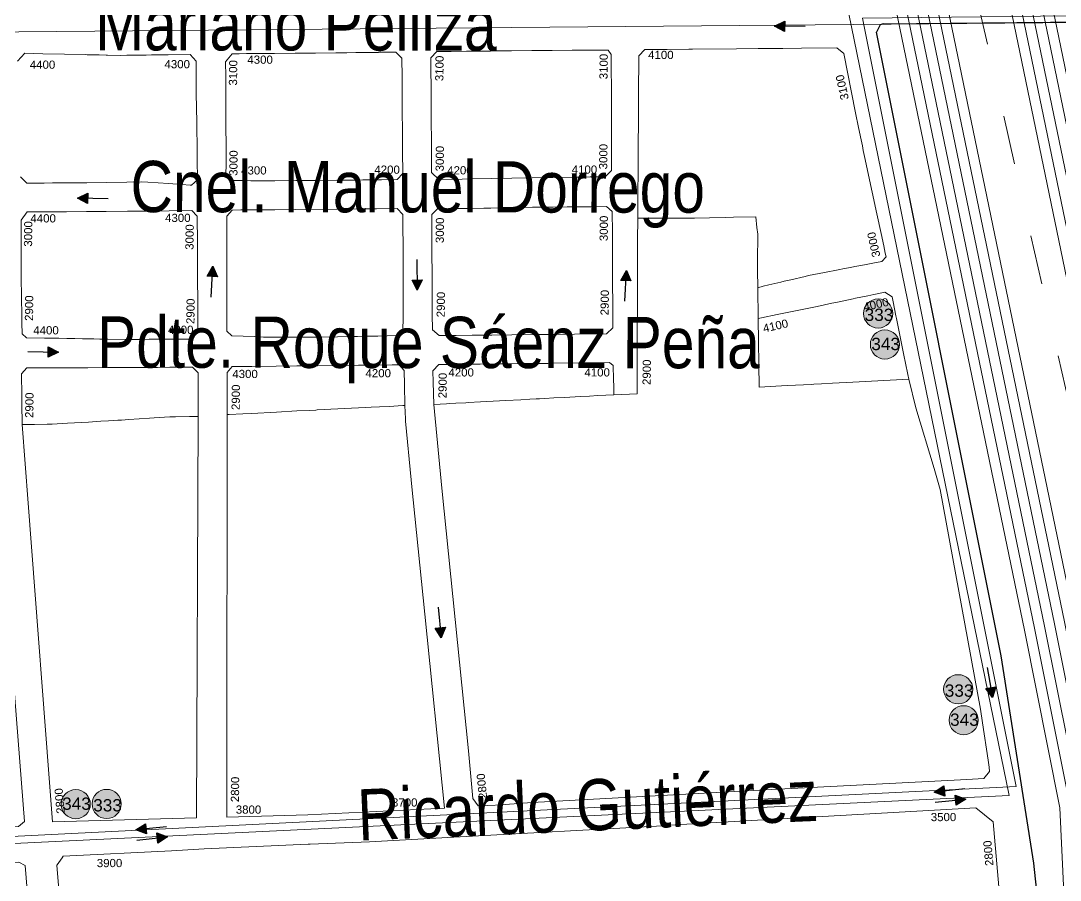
# Model space of a CAD drawing. Header units: millimetres. Extents: x 11558 to 23675, y 49449 to 61482.
# Drawn here: x 16954 to 17461, y 56577 to 56997 of the extents above; entities that cross this region are included whole.
import ezdxf

# ---------------------------------------------------------------- set-up
doc = ezdxf.new("R2010")
doc.units = ezdxf.units.MM
doc.linetypes.add('ACAD_ISO03W100', pattern=[30, 12, -18])
for name, color, linetype in [('0. autopistas', 254, 'Continuous'), ('0. plano base - nombres calles', 22, 'Continuous'), ('0. Plano Base - PLANO', 254, 'Continuous'), ('0. Plano base - sentido calles', 253, 'Continuous'), ('0.BARRIOS - DIVISIÓN', 12, 'ACAD_ISO03W100'), ('7. puesta en valor CC la lucila', 212, 'Continuous'), ('Linea 343 IDA', 55, 'Continuous'), ('numeración', 7, 'Continuous')]:
    doc.layers.add(name, color=color, linetype=linetype)
for name, color, linetype, true_color in [('Linea 15 a Cap', 7, 'Continuous', 0x13f12d), ('Linea 15 a Prov', 7, 'Continuous', 0x077e15), ('Linea 194 ida', 7, 'Continuous', 0x8f148f), ('Linea 194 vuelta', 7, 'Continuous', 0x34dad7), ('Linea 228 ida', 7, 'Continuous', 0x8d6453), ('Linea 228 vuelta', 7, 'Continuous', 0x73a95b), ('Linea 371', 7, 'Continuous', 0xfb0804), ('Linea 430', 7, 'Continuous', 0xdb7a0a), ('Linea 57 ida', 7, 'Continuous', 0xf6120e), ('Linea 57 vuelta', 7, 'Continuous', 0x71160a), ('Linea 707 - ex333', 7, 'Continuous', 0xad002b)]:
    doc.layers.add(name, color=color, linetype=linetype, true_color=true_color)
doc.layers.add('Linea Bicentenario Nueva', color=7, linetype='Continuous', true_color=0x0000cc, transparency=0.05)
doc.layers.get('7. puesta en valor CC la lucila').off()
doc.styles.get("Standard").update_dxf_attribs({"font": 'arial.ttf'})

# ---------------------------------------------------------------- blocks, each defined once
blk = doc.blocks.new('MANZANAS')
at = {"layer": '0. Plano Base - PLANO', "color": 0, "linetype": 'Continuous', "lineweight": 5}
for points in [[(5636592.29, 6179381.25), (5636648.57, 6179246.05), (5636586.03, 6179358.79), (5636553.76, 6179407.33), (5636493.02, 6179489.72), (5636298.76, 6179731.86), (5636298.77, 6179735.86), (5636299.77, 6179736.86), (5636387.81, 6179783.78), (5636389.82, 6179784.77), (5636391.81, 6179783.77), (5636596.28, 6179536.32), (5636660.31, 6179455), (5636691.53, 6179408.48), (5636758.73, 6179300.5), (5636689.73, 6179387.61)], [(5635933.48, 6179526.14), (5635934.95, 6179531.17), (5635942.84, 6179535.06), (5635952.41, 6179539.76), (5635961.4, 6179544.18), (5635962.31, 6179544.63), (5635967.53, 6179547.2), (5635970.56, 6179548.69), (5635971.23, 6179549.02), (5635976.89, 6179551.84), (5635979.62, 6179553.3), (5635985.3, 6179556.34), (5635987.91, 6179557.74), (5635990.2, 6179558.97), (5635995.23, 6179561.67), (5635997.33, 6179562.79), (5636006.79, 6179567.87), (5636010.89, 6179566.26), (5636013.53, 6179561.05), (5636018.19, 6179552.39), (5636024.85, 6179540.01), (5636031.76, 6179527.16), (5636033.37, 6179524.17), (5636038.14, 6179515.3), (5636036.7, 6179511.58), (5636036.19, 6179511.35), (5636032.42, 6179509.69), (5636026.41, 6179507.04), (5636017.26, 6179503), (5636014.59, 6179501.83), (5636008.12, 6179498.34), (5635999.48, 6179493.68), (5635990.87, 6179489.07), (5635981.8, 6179484.28), (5635978.14, 6179482.34), (5635976.16, 6179481.3), (5635972.47, 6179479.35), (5635969.73, 6179477.9), (5635965.87, 6179475.86), (5635965.37, 6179475.59), (5635965.05, 6179475.42), (5635960.99, 6179476.7)], [(5636103.81, 6179420.24), (5636104.58, 6179420.7), (5636110.35, 6179424.06), (5636114.07, 6179426.24), (5636124.56, 6179432.42), (5636133.09, 6179437.43), (5636138.55, 6179440.63), (5636141.1, 6179442.11), (5636141.67, 6179442.45), (5636150.4, 6179447.56), (5636159.2, 6179452.7), (5636162.17, 6179454.45), (5636164.53, 6179455.83), (5636167.92, 6179457.81), (5636172.05, 6179460.23), (5636177.78, 6179463.59), (5636178.73, 6179464.14), (5636181.86, 6179458.48), (5636182.46, 6179457.41), (5636198.16, 6179433.39), (5636199.1, 6179431.94), (5636234.2, 6179378.32), (5636286.41, 6179298.76), (5636228.84, 6179265.08), (5636194.23, 6179245.88)], [(5636094.33, 6179438.53), (5636194.23, 6179245.88)], [(5636235.49, 6179252.39), (5636236.28, 6179252.84), (5636236.32, 6179252.86), (5636261.58, 6179267.2), (5636294.43, 6179286.68), (5636387.42, 6179341.7), (5636387.45, 6179341.87), (5636516.26, 6179418.28), (5636526.9, 6179416.17), (5636586.08, 6179323)], [(5636146.29, 6179163.31), (5636131.5, 6179186.8), (5636131.53, 6179187.03), (5636131.91, 6179189.73), (5636132.13, 6179191.3), (5636132.25, 6179192.13), (5636177.93, 6179218.79), (5636191.59, 6179227.07), (5636235.49, 6179252.39)], [(5636181.22, 6179238.66), (5636119.88, 6179204.62), (5636037.65, 6179337.18), (5636017.31, 6179369.85), (5636018.56, 6179370.51), (5636022.7, 6179372.73), (5636028.15, 6179375.63), (5636029.96, 6179376.6), (5636030.16, 6179376.72), (5636036.72, 6179380.62), (5636045.47, 6179385.83), (5636050.64, 6179388.91), (5636053.88, 6179390.84), (5636057.77, 6179393.19), (5636059.37, 6179394.16), (5636062.37, 6179395.98), (5636071.01, 6179401.21), (5636072.91, 6179402.36), (5636079.55, 6179406.38), (5636081.98, 6179407.68), (5636088.03, 6179410.91), (5636090.28, 6179412.11), (5636091.65, 6179412.84)], [(5636091.65, 6179412.84), (5636181.22, 6179238.66)]]:
    blk.add_lwpolyline(points, dxfattribs=at)
for points in [[(5636342.11, 6179625.41), (5636340.44, 6179624.08), (5636338.14, 6179622.26), (5636335.69, 6179620.31), (5636330.36, 6179616.07), (5636324.12, 6179611.11), (5636322.88, 6179610.05), (5636317.44, 6179605.37), (5636314.93, 6179603.21), (5636313.61, 6179602.07), (5636309.03, 6179598.13), (5636306.8, 6179596.35), (5636304.9, 6179594.44), (5636300.81, 6179602.05), (5636300.48, 6179602.66), (5636298.3, 6179606.72), (5636297.67, 6179607.98), (5636293.94, 6179615.47), (5636292.88, 6179617.6), (5636291, 6179620.37), (5636288.05, 6179624.74), (5636278.52, 6179619.5), (5636275.03, 6179617.58), (5636268.29, 6179613.87), (5636261.87, 6179610.44), (5636257.9, 6179608.37), (5636254.31, 6179606.5), (5636250.94, 6179604.75), (5636240.51, 6179599.31), (5636237.29, 6179597.63), (5636231.99, 6179607.98), (5636226.63, 6179618.47), (5636220.06, 6179631.31), (5636216.84, 6179637.61), (5636215.93, 6179639.39), (5636213.45, 6179644.24), (5636210.84, 6179649.33), (5636209.93, 6179651.12), (5636207.6, 6179655.66), (5636206.62, 6179657.58), (5636204.47, 6179661.79), (5636204.24, 6179662.23), (5636201.24, 6179668.1), (5636202.49, 6179672.2), (5636202.62, 6179672.27), (5636207.53, 6179674.87), (5636207.97, 6179675.1), (5636212.08, 6179677.28), (5636221.4, 6179682.23), (5636222.98, 6179683.07), (5636241.98, 6179693.16), (5636251.25, 6179698.08), (5636256.65, 6179700.95), (5636257.66, 6179701.49), (5636261.84, 6179703.72), (5636269.94, 6179708.03), (5636285.15, 6179716.14), (5636289.39, 6179715.25), (5636301.54, 6179700.11), (5636307.86, 6179692.24), (5636312.42, 6179686.57), (5636316.35, 6179681.67), (5636318.24, 6179679.38), (5636319.66, 6179677.65), (5636322.55, 6179674.15), (5636326.09, 6179669.86), (5636339.81, 6179653.23), (5636346.08, 6179645.62), (5636349.96, 6179640.91), (5636352.32, 6179638.06), (5636353.43, 6179636.71), (5636352.65, 6179633.78), (5636349.16, 6179631.01), (5636347.18, 6179629.43), (5636345.86, 6179628.39)], [(5636152.59, 6179575.1), (5636142.5, 6179569.64), (5636137.83, 6179571), (5636133.15, 6179579.89), (5636131.57, 6179582.88), (5636130.32, 6179585.24), (5636129.11, 6179587.53), (5636127.57, 6179590.46), (5636125.79, 6179593.83), (5636123.07, 6179598.99), (5636122.12, 6179600.78), (5636117.03, 6179610.43), (5636115.88, 6179612.58), (5636114.02, 6179616.03), (5636111.79, 6179620.18), (5636111.64, 6179620.46), (5636112.84, 6179624.54), (5636118.4, 6179627.5), (5636119.01, 6179627.83), (5636125.71, 6179631.4), (5636127.06, 6179632.12), (5636128.96, 6179633.14), (5636132.84, 6179635.21), (5636135.94, 6179636.86), (5636137.65, 6179637.77), (5636143.09, 6179640.67), (5636144.99, 6179641.69), (5636153.78, 6179646.34), (5636156.89, 6179647.99), (5636159.71, 6179649.49), (5636162.55, 6179650.99), (5636171.11, 6179655.53), (5636177.23, 6179658.77), (5636180.03, 6179660.26), (5636186.67, 6179663.77), (5636188.98, 6179662.55), (5636191.47, 6179657.8), (5636193.35, 6179654.23), (5636195.5, 6179650.12), (5636198.98, 6179643.5), (5636200.09, 6179641.38), (5636201.93, 6179637.88), (5636206.85, 6179628.5), (5636211.49, 6179619.53), (5636215.19, 6179612.33), (5636213.93, 6179608.24), (5636207.49, 6179604.77), (5636204.86, 6179603.35), (5636203.87, 6179602.81), (5636200.29, 6179600.89), (5636191.36, 6179596.06), (5636188.53, 6179594.54), (5636182.55, 6179591.31), (5636173.84, 6179586.6), (5636165.08, 6179581.86), (5636156.16, 6179577.04)], [(5636312.02, 6179581.19), (5636327.86, 6179551.74), (5636339.61, 6179558.66), (5636349.99, 6179564.76), (5636350.85, 6179565.27), (5636354.1, 6179567.18), (5636358.66, 6179569.93), (5636367.22, 6179574.9), (5636390.82, 6179588.79), (5636400.28, 6179578.01), (5636421.99, 6179555.83), (5636429.19, 6179548.11), (5636496.04, 6179461.99), (5636499.97, 6179456.6), (5636510.88, 6179441.63), (5636512.92, 6179438.84), (5636514.03, 6179437.11), (5636513.19, 6179432.76), (5636506.03, 6179428.55), (5636497.99, 6179423.84), (5636423.83, 6179380.29), (5636323.06, 6179320.77), (5636322.95, 6179320.7), (5636311.8, 6179313.81), (5636310.83, 6179313.25), (5636304.48, 6179309.58), (5636300.42, 6179307.24), (5636296.53, 6179309.24), (5636283.85, 6179328.84), (5636213.19, 6179436.65), (5636190.95, 6179471.1), (5636196.24, 6179474.22), (5636197.68, 6179475.07), (5636200.17, 6179476.54), (5636204.4, 6179479.03), (5636205.46, 6179479.66), (5636210.58, 6179482.68), (5636221.29, 6179489), (5636227.55, 6179492.69), (5636231.33, 6179494.93), (5636233.97, 6179496.48), (5636235.34, 6179497.29), (5636237.6, 6179498.63), (5636241.46, 6179500.91), (5636246, 6179503.58), (5636252.49, 6179507.41), (5636256.38, 6179509.71), (5636259.92, 6179511.8), (5636266.67, 6179515.78), (5636276.55, 6179521.43), (5636242.29, 6179587.85), (5636237.29, 6179597.63), (5636240.51, 6179599.31), (5636250.94, 6179604.75), (5636254.31, 6179606.5), (5636257.9, 6179608.37), (5636261.87, 6179610.44), (5636268.29, 6179613.87), (5636275.03, 6179617.58), (5636278.52, 6179619.5), (5636288.05, 6179624.74), (5636291, 6179620.37), (5636292.88, 6179617.6), (5636293.94, 6179615.47), (5636297.67, 6179607.98), (5636298.3, 6179606.72), (5636300.48, 6179602.66), (5636300.81, 6179602.05), (5636304.9, 6179594.44)], [(5636339.61, 6179558.66), (5636327.86, 6179551.74), (5636312.02, 6179581.19), (5636313.26, 6179582.2), (5636319.4, 6179587.21), (5636327.01, 6179593.43), (5636334.76, 6179599.75), (5636340.42, 6179604.38), (5636342.65, 6179606.21), (5636346.81, 6179609.61), (5636348.71, 6179611.17), (5636349.58, 6179611.88), (5636354.36, 6179615.79), (5636356.62, 6179617.64), (5636357.3, 6179618.2), (5636360.86, 6179621.11), (5636365.07, 6179620.71), (5636366.59, 6179618.83), (5636370.99, 6179613.37), (5636371.79, 6179612.39), (5636377, 6179605.92), (5636378.06, 6179604.6), (5636383.28, 6179598.14), (5636385.84, 6179594.97), (5636389.36, 6179590.61), (5636390.82, 6179588.79), (5636367.22, 6179574.9), (5636358.66, 6179569.93), (5636354.1, 6179567.18), (5636350.85, 6179565.27), (5636349.99, 6179564.76)], [(5636058.61, 6179525.4), (5636053.2, 6179522.63), (5636049.21, 6179523.97), (5636047.05, 6179528.44), (5636042.97, 6179536.15), (5636038.33, 6179544.99), (5636033.75, 6179553.7), (5636027.12, 6179566.31), (5636023.79, 6179572.65), (5636024.77, 6179577.62), (5636027.82, 6179579.23), (5636030.95, 6179580.88), (5636036.36, 6179583.74), (5636043, 6179587.24), (5636051.94, 6179591.98), (5636060.77, 6179596.67), (5636069.44, 6179601.31), (5636074.14, 6179603.82), (5636078.04, 6179605.91), (5636078.21, 6179606), (5636078.97, 6179606.4), (5636081.66, 6179607.85), (5636084.2, 6179609.2), (5636087.06, 6179610.73), (5636087.75, 6179611.1), (5636088.18, 6179611.33), (5636093.99, 6179614.44), (5636095.27, 6179615.13), (5636099.26, 6179613.8), (5636103.57, 6179605.64), (5636105.03, 6179602.89), (5636108.37, 6179596.58), (5636110.08, 6179593.35), (5636111.43, 6179590.8), (5636112.95, 6179587.92), (5636114.3, 6179585.38), (5636114.62, 6179584.78), (5636117.57, 6179579.21), (5636122.35, 6179570.17), (5636123.62, 6179567.77), (5636125.55, 6179564.12), (5636124.51, 6179560.21), (5636117.81, 6179556.64), (5636116.79, 6179556.1), (5636109.73, 6179552.35), (5636106.99, 6179550.89), (5636102.76, 6179548.64), (5636098.53, 6179546.39), (5636089.7, 6179541.7), (5636080.83, 6179537), (5636071.81, 6179532.21), (5636066.78, 6179529.58), (5636061.44, 6179526.85)], [(5636182.3, 6179504.55), (5636177.71, 6179502.11), (5636173.53, 6179503.11), (5636169.97, 6179509.86), (5636165.06, 6179519.18), (5636160.42, 6179527.99), (5636156.52, 6179535.38), (5636156.44, 6179535.54), (5636155.77, 6179536.81), (5636150.82, 6179546.22), (5636148.99, 6179549.69), (5636147.33, 6179552.84), (5636148.59, 6179556.57), (5636156.82, 6179561.04), (5636161.79, 6179563.74), (5636162.93, 6179564.35), (5636168.47, 6179567.36), (5636171.49, 6179569), (5636178.11, 6179572.59), (5636180, 6179573.62), (5636189.31, 6179578.64), (5636198.17, 6179583.35), (5636204.29, 6179586.61), (5636206.9, 6179588), (5636209.56, 6179589.41), (5636210.55, 6179589.94), (5636214.4, 6179591.99), (5636221.18, 6179595.6), (5636224.81, 6179594.74), (5636229.63, 6179585.58), (5636236.01, 6179573.45), (5636240.4, 6179565.09), (5636246.49, 6179553.5), (5636248.16, 6179550.32), (5636251.22, 6179544.5), (5636249.77, 6179540.39), (5636235.98, 6179533.07), (5636227.05, 6179528.32), (5636218.31, 6179523.68), (5636209.09, 6179518.78), (5636200.46, 6179514.2), (5636199.43, 6179513.65), (5636196.67, 6179512.18), (5636191.93, 6179509.67), (5636185.11, 6179506.05)], [(5636088.29, 6179455.44), (5636088.16, 6179455.38), (5636084.92, 6179456.27), (5636081.7, 6179462.46), (5636077.04, 6179471.43), (5636072.55, 6179480.07), (5636067.98, 6179488.86), (5636063.22, 6179498.05), (5636059.08, 6179506.04), (5636059.96, 6179509.94), (5636063.66, 6179511.9), (5636065.25, 6179512.75), (5636078.38, 6179519.71), (5636087.14, 6179524.36), (5636105.07, 6179533.87), (5636113.71, 6179538.45), (5636118.56, 6179541.03), (5636122.1, 6179542.91), (5636131.02, 6179547.64), (5636134.8, 6179546.4), (5636138.66, 6179539.09), (5636140.87, 6179534.92), (5636141.42, 6179533.87), (5636143.29, 6179530.33), (5636146.47, 6179524.33), (5636148.05, 6179521.31), (5636149.08, 6179519.3), (5636152.49, 6179512.68), (5636157.02, 6179503.88), (5636157.76, 6179502.46), (5636161.29, 6179495.59), (5636160.85, 6179493.29), (5636155.37, 6179490.32), (5636151.28, 6179488.11), (5636148.41, 6179486.55), (5636146.07, 6179485.28), (5636144.85, 6179484.62), (5636142.55, 6179483.37), (5636139.67, 6179481.81), (5636134.08, 6179478.78), (5636125.08, 6179473.9), (5636116.31, 6179469.37), (5636107.37, 6179464.74), (5636104.36, 6179463.18), (5636102.07, 6179462), (5636099.77, 6179460.92), (5636097.91, 6179460.04)], [(5636196.24, 6179474.22), (5636190.95, 6179471.1), (5636185.65, 6179480.56), (5636182.94, 6179485.4), (5636184.12, 6179489.44), (5636186.62, 6179490.77), (5636191.51, 6179493.38), (5636195.46, 6179495.5), (5636197.1, 6179496.38), (5636199.03, 6179497.41), (5636201.96, 6179498.98), (5636209.65, 6179503.09), (5636212.73, 6179504.73), (5636219.93, 6179508.59), (5636223.27, 6179510.37), (5636227.1, 6179512.42), (5636230.05, 6179514), (5636231, 6179514.5), (5636233.55, 6179515.87), (5636245.38, 6179522.19), (5636249.23, 6179524.25), (5636252.28, 6179525.88), (5636257.55, 6179528.7), (5636259.84, 6179528.31), (5636263.09, 6179522.35), (5636264.73, 6179519.34), (5636266.67, 6179515.78), (5636259.92, 6179511.8), (5636256.38, 6179509.71), (5636252.49, 6179507.41), (5636246, 6179503.58), (5636241.46, 6179500.91), (5636237.6, 6179498.63), (5636235.34, 6179497.29), (5636233.97, 6179496.48), (5636231.33, 6179494.93), (5636227.55, 6179492.69), (5636221.29, 6179489), (5636210.58, 6179482.68), (5636205.46, 6179479.66), (5636204.4, 6179479.03), (5636200.17, 6179476.54), (5636197.68, 6179475.07)], [(5636007.6, 6179412.34), (5635999.76, 6179408.43), (5635996.9, 6179409.13), (5635994.33, 6179413.89), (5635992.97, 6179416.39), (5635988.16, 6179425.25), (5635983.97, 6179433.04), (5635983.44, 6179434.07), (5635979.49, 6179441.62), (5635979.26, 6179442.08), (5635978.95, 6179442.67), (5635974.22, 6179451.74), (5635970.86, 6179458.17), (5635971.71, 6179463.08), (5635988.6, 6179471.97), (5635997.28, 6179476.57), (5636005.74, 6179481.05), (5636014.99, 6179485.95), (5636023.91, 6179490.68), (5636032.85, 6179495.42), (5636042.6, 6179500.58), (5636046.27, 6179499.38), (5636052.37, 6179487.8), (5636059.37, 6179474.53), (5636066.69, 6179460.63), (5636072.57, 6179449.47), (5636071.3, 6179444.84), (5636061.93, 6179439.92), (5636053.15, 6179435.31), (5636050.68, 6179434.02), (5636047.09, 6179432.14), (5636044.01, 6179430.52), (5636035.2, 6179426.07), (5636031.7, 6179424.33), (5636029.05, 6179423.01), (5636026.29, 6179421.64), (5636024.2, 6179420.6), (5636020.84, 6179418.93), (5636017.28, 6179417.15), (5636013.74, 6179415.39), (5636010.29, 6179413.68)], [(5636104.58, 6179420.7), (5636103.81, 6179420.24), (5636094.33, 6179438.53), (5636095.19, 6179442.13), (5636103.62, 6179446.63), (5636114.09, 6179452.21), (5636123.02, 6179456.96), (5636131.87, 6179461.68), (5636140.62, 6179466.34), (5636149.51, 6179471.08), (5636157.32, 6179475.24), (5636163.99, 6179478.79), (5636167.1, 6179480.45), (5636170.47, 6179479.04), (5636173.79, 6179473.04), (5636178.73, 6179464.14), (5636177.78, 6179463.59), (5636172.05, 6179460.23), (5636167.92, 6179457.81), (5636164.53, 6179455.83), (5636162.17, 6179454.45), (5636159.2, 6179452.7), (5636150.4, 6179447.56), (5636141.67, 6179442.45), (5636141.1, 6179442.11), (5636138.55, 6179440.63), (5636133.09, 6179437.43), (5636124.56, 6179432.42), (5636114.07, 6179426.24), (5636110.35, 6179424.06)], [(5636018.56, 6179370.51), (5636017.31, 6179369.85), (5636012.54, 6179378.83), (5636011.99, 6179379.86), (5636010.75, 6179382.19), (5636005.73, 6179391.64), (5636006.69, 6179395.42), (5636015.1, 6179399.84), (5636018.41, 6179401.58), (5636021.58, 6179403.25), (5636024.27, 6179404.66), (5636033, 6179409.24), (5636041.65, 6179413.79), (5636045.72, 6179415.93), (5636049.43, 6179417.88), (5636050.46, 6179418.42), (5636054.59, 6179420.59), (5636059.36, 6179423.1), (5636062.97, 6179425), (5636068.31, 6179427.79), (5636078.13, 6179432.92), (5636081.91, 6179431.78), (5636085.71, 6179424.39), (5636087.27, 6179421.36), (5636091.65, 6179412.84), (5636090.28, 6179412.11), (5636088.03, 6179410.91), (5636081.98, 6179407.68), (5636079.55, 6179406.38), (5636072.91, 6179402.36), (5636071.01, 6179401.21), (5636062.37, 6179395.98), (5636059.37, 6179394.16), (5636057.77, 6179393.19), (5636053.88, 6179390.84), (5636050.64, 6179388.91), (5636045.47, 6179385.83), (5636036.72, 6179380.62), (5636030.16, 6179376.72), (5636029.96, 6179376.6), (5636028.15, 6179375.63), (5636022.7, 6179372.73)], [(5636106.24, 6179194.91), (5636033.51, 6179152.62), (5636029.05, 6179154.23), (5636028.37, 6179154.88), (5635939.5, 6179310.99), (5635941.24, 6179315.9), (5636007.58, 6179354.52), (5636011.27, 6179353.24), (5636048.02, 6179294.23), (5636107.61, 6179198.54)], [(5636114.33, 6179179.64), (5636117.85, 6179179.56), (5636159.6, 6179112.77), (5636157.83, 6179109.64), (5636085.46, 6179066.57), (5636081.39, 6179066.99), (5636043.21, 6179134.46), (5636044.82, 6179139.15)]]:
    blk.add_lwpolyline(points, close=True, dxfattribs=at)
blk = doc.blocks.new('343 ida')
at = {"layer": 'Linea 343 IDA', "lineweight": 211, "true_color": 0xededed}
h = blk.add_hatch(color=7, dxfattribs=at)
h.dxf.hatch_style = 1
edge = h.paths.add_edge_path()
edge.add_arc((0, 0), 7.11, 0, 360)
at = {"layer": 'Linea 343 IDA', "lineweight": 15}
blk.add_circle((0, 0), 7.11, dxfattribs=at)
at = {"layer": 'Linea 343 IDA', "lineweight": 211, "insert": (-6.63, 3.28), "char_height": 6, "attachment_point": 1}
blk.add_mtext_dynamic_manual_height_columns('343', width=12.2859, gutter_width=12.5, heights=[0], dxfattribs=at)
blk = doc.blocks.new('707 ida')
at = {"layer": 'Linea 707 - ex333', "lineweight": 211, "true_color": 0xededed}
h = blk.add_hatch(color=7, dxfattribs=at)
h.dxf.hatch_style = 1
edge = h.paths.add_edge_path()
edge.add_arc((-10.26, 6.45), 7.11, 0, 360)
at = {"layer": 'Linea 707 - ex333', "lineweight": 9}
blk.add_circle((-10.26, 6.45), 7.11, dxfattribs=at)
at = {"layer": 'Linea 707 - ex333', "lineweight": 211, "insert": (-16.82, 8.81), "char_height": 6, "attachment_point": 1}
blk.add_mtext_dynamic_manual_height_columns('333', width=27.2677, gutter_width=12.5, heights=[0], dxfattribs=at)

msp = doc.modelspace()

# ---------------------------------------------------------------- hatches: boundary and pattern name
at = {"layer": '0. Plano base - sentido calles', "linetype": 'Continuous', "lineweight": 25, "ltscale": 2, "true_color": 0x1a1a1a}
h = msp.add_hatch(color=250, dxfattribs=at)
h.dxf.hatch_style = 1
h.paths.add_polyline_path([(17322.01, 56994.23), (17326.97, 56991.67), (17327.01, 56994.16)])
h.paths.add_polyline_path([(17322.01, 56994.23), (17327.01, 56994.16), (17327.04, 56996.66)])
h = msp.add_hatch(color=250, dxfattribs=at)
h.dxf.hatch_style = 1
h.paths.add_polyline_path([(16982.12, 56910.2), (16987.09, 56907.64), (16987.12, 56910.14)])
h.paths.add_polyline_path([(16982.12, 56910.2), (16987.12, 56910.14), (16987.15, 56912.64)])
h = msp.add_hatch(color=250, dxfattribs=at)
h.dxf.hatch_style = 1
h.paths.add_polyline_path([(17048.12, 56877.01), (17045.37, 56872.14), (17047.86, 56872.01)])
h.paths.add_polyline_path([(17048.12, 56877.01), (17047.86, 56872.01), (17050.36, 56871.88)])
h = msp.add_hatch(color=250, dxfattribs=at)
h.dxf.hatch_style = 1
h.paths.add_polyline_path([(17249.81, 56875.03), (17247.05, 56870.17), (17249.55, 56870.04)])
h.paths.add_polyline_path([(17249.81, 56875.03), (17249.55, 56870.04), (17252.04, 56869.91)])
h = msp.add_hatch(color=250, dxfattribs=at)
h.dxf.hatch_style = 1
h.paths.add_polyline_path([(17147.82, 56865.34), (17150.27, 56870.36), (17147.77, 56870.34)])
h.paths.add_polyline_path([(17147.82, 56865.34), (17147.77, 56870.34), (17145.27, 56870.31)])
h = msp.add_hatch(color=250, dxfattribs=at)
h.dxf.hatch_style = 1
h.paths.add_polyline_path([(16972.85, 56835.18), (16967.89, 56837.75), (16967.85, 56835.25)])
h.paths.add_polyline_path([(16972.85, 56835.18), (16967.85, 56835.25), (16967.82, 56832.75)])
h = msp.add_hatch(color=250, dxfattribs=at)
h.dxf.hatch_style = 1
h.paths.add_polyline_path([(17159.56, 56695.69), (17161.54, 56700.92), (17159.05, 56700.67)])
h.paths.add_polyline_path([(17159.56, 56695.69), (17159.05, 56700.67), (17156.57, 56700.41)])
h = msp.add_hatch(color=250, dxfattribs=at)
h.dxf.hatch_style = 1
h.paths.add_polyline_path([(17428.42, 56666.53), (17429.98, 56671.89), (17427.52, 56671.45)])
h.paths.add_polyline_path([(17428.42, 56666.53), (17427.52, 56671.45), (17425.06, 56671)])
h = msp.add_hatch(color=250, dxfattribs=at)
h.dxf.hatch_style = 1
h.paths.add_polyline_path([(17399.92, 56620.43), (17405.15, 56618.46), (17404.89, 56620.94)])
h.paths.add_polyline_path([(17399.92, 56620.43), (17404.89, 56620.94), (17404.63, 56623.43)])
h = msp.add_hatch(color=250, dxfattribs=at)
h.dxf.hatch_style = 1
h.paths.add_polyline_path([(17415.35, 56617), (17410.12, 56618.97), (17410.38, 56616.48)])
h.paths.add_polyline_path([(17415.35, 56617), (17410.38, 56616.48), (17410.63, 56614)])
h = msp.add_hatch(color=250, dxfattribs=at)
h.dxf.hatch_style = 1
h.paths.add_polyline_path([(17010.55, 56602.01), (17015.78, 56600.04), (17015.53, 56602.53)])
h.paths.add_polyline_path([(17010.55, 56602.01), (17015.53, 56602.53), (17015.27, 56605.01)])
h = msp.add_hatch(color=250, dxfattribs=at)
h.dxf.hatch_style = 1
h.paths.add_polyline_path([(17025.99, 56598.58), (17020.76, 56600.55), (17021.01, 56598.07)])
h.paths.add_polyline_path([(17025.99, 56598.58), (17021.01, 56598.07), (17021.27, 56595.58)])

# ---------------------------------------------------------------- linework, layer by layer
at = {"layer": '0. autopistas'}
for p, q in [((17373.65, 56994.85), (17371.8, 56991.3)), ((17375, 56995.27), (17373.65, 56994.85)), ((17375, 56995.27), (17474.76, 56996.31)), ((17432.55, 56686.87), (17371.8, 56991.3)), ((17448.46, 56585.76), (17432.55, 56686.87)), ((17454.72, 56527.8), (17448.46, 56585.76))]:
    msp.add_line(p, q, dxfattribs=at)
at = {"layer": '0. Plano base - sentido calles', "color": 250, "linetype": 'Continuous', "lineweight": 25, "ltscale": 2, "true_color": 0x1a1a1a}
for points in [[(17337, 56994.03), (17322.01, 56994.23), (17327.04, 56996.66), (17326.97, 56991.67), (17322.01, 56994.23)], [(16997.12, 56910.01), (16982.12, 56910.2), (16987.15, 56912.64), (16987.09, 56907.64), (16982.12, 56910.2)], [(17147.67, 56880.34), (17147.82, 56865.34), (17145.27, 56870.31), (17150.27, 56870.36), (17147.82, 56865.34)], [(17047.34, 56862.03), (17048.12, 56877.01), (17050.36, 56871.88), (17045.37, 56872.14), (17048.12, 56877.01)], [(17249.02, 56860.05), (17249.81, 56875.03), (17252.04, 56869.91), (17247.05, 56870.17), (17249.81, 56875.03)], [(16957.86, 56835.38), (16972.85, 56835.18), (16967.82, 56832.75), (16967.89, 56837.75), (16972.85, 56835.18)], [(17158.04, 56710.61), (17159.56, 56695.69), (17156.57, 56700.41), (17161.54, 56700.92), (17159.56, 56695.69)], [(17425.73, 56681.28), (17428.42, 56666.53), (17425.06, 56671), (17429.98, 56671.89), (17428.42, 56666.53)], [(17414.84, 56621.97), (17399.92, 56620.43), (17404.63, 56623.43), (17405.15, 56618.46), (17399.92, 56620.43)], [(17400.43, 56615.46), (17415.35, 56617), (17410.63, 56614), (17410.12, 56618.97), (17415.35, 56617)], [(17025.47, 56603.55), (17010.55, 56602.01), (17015.27, 56605.01), (17015.78, 56600.04), (17010.55, 56602.01)], [(17011.07, 56597.04), (17025.99, 56598.58), (17021.27, 56595.58), (17020.76, 56600.55), (17025.99, 56598.58)]]:
    msp.add_lwpolyline(points, dxfattribs=at)
at = {"layer": '0.BARRIOS - DIVISIÓN', "color": 14, "lineweight": 18, "ltscale": 2}
for points in [[(16311.92, 55648.81), (17552.48, 55699.13), (17505.57, 56634.4), (17339.24, 57366.84), (17027.55, 58263.71), (16421.34, 58257.46)], [(17552.48, 55699.13), (17505.57, 56634.4), (17339.24, 57366.84), (17027.55, 58263.71)]]:
    msp.add_lwpolyline(points, dxfattribs=at)
at = {"layer": 'Linea 15 a Cap', "lineweight": 15}
msp.add_lwpolyline([(17505.75, 55745.77), (17489.22, 56100.17), (17477.29, 56378.91), (17466.25, 56613.39), (17448.81, 56700.49), (17365.26, 57104.4), (17312, 57367.95), (17259.7, 57563.25), (17216.47, 57705), (17152.24, 57790.28), (17122.88, 57838.88), (17096.27, 57928.73), (17088.01, 58031.43), (16961.06, 58320.15)], dxfattribs=at)
at = {"layer": 'Linea 15 a Prov', "lineweight": 15}
msp.add_lwpolyline([(17575.66, 55749.48), (17559.15, 56103.3), (17547.22, 56382.06), (17535.92, 56621.95), (17517.41, 56714.45), (17433.84, 57118.42), (17380.18, 57383.95), (17327, 57582.52), (17282.44, 57720.62), (17284.43, 57848.06), (17259.53, 57916.75), (17218.68, 57984.45), (17156.84, 58048.8), (17025.14, 58348.32)], dxfattribs=at)
at = {"layer": 'Linea 194 ida', "lineweight": 15}
msp.add_lwpolyline([(17515.74, 55746.3), (17499.21, 56100.62), (17487.28, 56379.36), (17476.2, 56614.61), (17458.61, 56702.49), (17375.05, 57106.4), (17321.74, 57370.24), (17269.31, 57566.01), (17225.52, 57709.61), (17160.54, 57795.89), (17132.1, 57842.95), (17106.16, 57930.57), (17097.85, 58033.91), (16970.21, 58324.17)], dxfattribs=at)
at = {"layer": 'Linea 194 vuelta', "lineweight": 15}
msp.add_lwpolyline([(17565.67, 55748.95), (17549.16, 56102.85), (17537.23, 56381.61), (17525.97, 56620.73), (17507.61, 56712.46), (17424.04, 57116.42), (17370.44, 57381.67), (17317.41, 57579.69), (17272.41, 57719.13), (17274.4, 57846.38), (17250.46, 57912.42), (17210.69, 57978.32), (17148.4, 58043.15), (17015.98, 58344.3)], dxfattribs=at)
at = {"layer": 'Linea 228 ida', "lineweight": 15}
msp.add_lwpolyline([(17560.68, 55748.69), (17544.16, 56102.63), (17532.23, 56381.38), (17520.99, 56620.11), (17502.71, 56711.46), (17419.14, 57115.42), (17365.57, 57380.52), (17312.61, 57578.28), (17267.4, 57718.38), (17269.39, 57845.53), (17245.92, 57910.26), (17206.7, 57975.26), (17144.18, 58040.33), (17011.4, 58342.28)], dxfattribs=at)
at = {"layer": 'Linea 228 vuelta', "lineweight": 15}
msp.add_lwpolyline([(17510.75, 55746.03), (17494.21, 56100.39), (17482.28, 56379.14), (17471.22, 56614), (17453.71, 56701.49), (17370.15, 57105.4), (17316.87, 57369.09), (17264.51, 57564.63), (17220.99, 57707.31), (17156.39, 57793.08), (17127.49, 57840.91), (17101.21, 57929.65), (17092.93, 58032.67), (16965.63, 58322.16)], dxfattribs=at)
at = {"layer": 'Linea 343 IDA', "lineweight": 15}
msp.add_lwpolyline([(17606.8, 56002.27), (17575.95, 56501.2), (17551.81, 56664.88), (17482.45, 57000.56), (17425.86, 57000.26), (17358.23, 57000.25), (17436.47, 56618.78), (16701.55, 56583.31), (16715.97, 56456.52), (16737.86, 56281.33), (16170.58, 56253.04)], dxfattribs=at)
at = {"layer": 'Linea 371', "lineweight": 15}
msp.add_lwpolyline([(17636.76, 53442.38), (17654.97, 53669), (17646.08, 53837.9), (17625.94, 54020.36), (17598.52, 54158.29), (17571.29, 54320.05), (17564.97, 54418.29), (17554.93, 54751.7), (17549.46, 55016.66), (17539.1, 55438.89), (17520.73, 55746.56), (17504.2, 56100.84), (17492.27, 56379.59), (17481.18, 56615.22), (17463.51, 56703.48), (17379.95, 57107.41), (17326.61, 57371.38), (17274.12, 57567.38), (17230.04, 57711.91), (17164.68, 57798.69), (17136.71, 57844.98), (17111.1, 57931.49), (17102.76, 58035.15), (16974.79, 58326.18)], dxfattribs=at)
at = {"layer": 'Linea 430', "lineweight": 15}
for points in [[(17570.66, 55749.22), (17554.15, 56103.07), (17542.22, 56381.83), (17530.94, 56621.34), (17512.51, 56713.46), (17428.94, 57117.42), (17375.31, 57382.81), (17322.21, 57581.11), (17277.43, 57719.88), (17279.42, 57847.22), (17254.99, 57914.59), (17214.69, 57981.39), (17152.62, 58045.98), (17020.56, 58346.31)], [(17500.76, 55745.5), (17484.22, 56099.95), (17472.29, 56378.69), (17461.27, 56612.77), (17443.91, 56699.5), (17360.36, 57103.4), (17307.13, 57366.81), (17254.89, 57561.88), (17211.94, 57702.7), (17148.09, 57787.47), (17118.27, 57836.84), (17091.33, 57927.81), (17083.1, 58030.19), (16956.48, 58318.13)]]:
    msp.add_lwpolyline(points, dxfattribs=at)
at = {"layer": 'Linea 57 ida', "lineweight": 15}
msp.add_lwpolyline([(17555.68, 55748.42), (17539.17, 56102.4), (17527.24, 56381.16), (17516.01, 56619.5), (17497.81, 56710.46), (17414.24, 57114.42), (17360.7, 57379.38), (17307.82, 57576.86), (17262.39, 57717.63), (17264.38, 57844.69), (17241.39, 57908.09), (17202.71, 57972.2), (17139.96, 58037.5), (17006.83, 58340.27)], dxfattribs=at)
at = {"layer": 'Linea 57 vuelta', "lineweight": 15}
msp.add_lwpolyline([(17525.72, 55746.83), (17509.2, 56101.06), (17497.27, 56379.81), (17486.15, 56615.83), (17468.41, 56704.48), (17384.85, 57108.41), (17331.48, 57372.52), (17278.93, 57568.76), (17234.57, 57714.22), (17168.83, 57801.5), (17141.33, 57847.02), (17116.04, 57932.41), (17107.68, 58036.39), (16979.37, 58328.2)], dxfattribs=at)
at = {"layer": 'Linea 707 - ex333', "lineweight": 15}
msp.add_lwpolyline([(20768.2, 56458.06), (20544.4, 56451.06), (20537.99, 56656.66), (20335.37, 56650.07), (20336.38, 56746.84), (19806.95, 56735.94), (19806.79, 56730.33), (19805.14, 56673.31), (19798.92, 56520.24), (19790.34, 56420.96), (19746.53, 56093.63), (19023.06, 56065.25), (17603.5, 56004.23), (17584.54, 56331.61), (17574.29, 56500.95), (17549.93, 56664.61), (17480.73, 56999.38), (17364.89, 56998.04), (17439.93, 56623.18), (16698.16, 56586.31), (16737.02, 56278.82), (15906.22, 56238.18)], dxfattribs=at)
at = {"layer": 'Linea Bicentenario Nueva', "color": 62, "lineweight": 15, "true_color": 0xa2c01b}
msp.add_lwpolyline([(19819.9, 57016.86), (16121.28, 56984.13), (15670.04, 56887.97), (15613.8, 56792.68), (15366.73, 56219), (15381.35, 56214.88), (15489.61, 56218.92), (15501.1, 55912.69), (15523.64, 55303.29), (15464.79, 55301.52), (15471.57, 55091.39)], dxfattribs=at)

# ---------------------------------------------------------------- block references
at = {"layer": '0. Plano Base - PLANO', "color": 28, "lineweight": 5, "true_color": 0x0d0d0d, "rotation": 332.5463477508169}
msp.add_blockref('MANZANAS', (-7833237.48, -2828296.13), dxfattribs=at)
at = {"layer": '7. puesta en valor CC la lucila', "color": 250, "lineweight": 30, "rotation": 332.5463477508169}
msp.add_blockref('MANZANAS', (-7833237.48, -2828296.13), dxfattribs=at)
at = {"layer": 'Linea 343 IDA', "lineweight": 15}
for p in [(17375.9, 56838.85), (17414.3, 56655.51), (16981.29, 56614.53)]:
    msp.add_blockref('343 ida', p, dxfattribs=at)
at = {"layer": 'Linea 707 - ex333', "lineweight": 15}
for p in [(17382.83, 56847.55), (17421.91, 56664.18), (17006.63, 56608.22)]:
    msp.add_blockref('707 ida', p, dxfattribs=at)

# ---------------------------------------------------------------- texts
at = {"layer": '0. plano base - nombres calles', "color": 250, "lineweight": 15, "true_color": 0x1a1a1a, "char_height": 25, "attachment_point": 1}
for s, insert, rotation in [('{\\fArial Narrow|b0|i0|c0|p34;Mariano Pelliza}', (16990.79, 57007.45), 359.9441), ('{\\fArial Narrow|b0|i0|c0|p34;Cnel. Manuel Dorrego}', (17008.04, 56928.47), 359.9441), ('{\\fArial Narrow|b0|i0|c0|p34;Pdte. Roque Sáenz Peña}', (16991.69, 56852.56), 359.9441), ('{\\fArial Narrow|b0|i0|c0|p34;Ricardo Gutiérrez}', (17118.15, 56621.72), 2.4727)]:
    msp.add_mtext_dynamic_manual_height_columns(s, width=329.255, gutter_width=12.5, heights=[0], dxfattribs=dict(at, insert=insert, rotation=rotation))
at = {"layer": 'numeración', "color": 251, "true_color": 0x606162, "char_height": 4, "attachment_point": 1}
for s, insert in [('4300', (17064.97, 56979.85)), ('4100', (17260.42, 56982.18)), ('4400', (16958.89, 56977.41)), ('4300', (17024.57, 56977.65)), ('4300', (17061.95, 56925.82)), ('4200', (17126.91, 56926.18)), ('4200', (17162.44, 56925.86)), ('4100', (17223.15, 56926.23)), ('4400', (16959.18, 56902.42)), ('4300', (17024.86, 56902.66)), ('4400', (16960.57, 56847.79)), ('4300', (17026.25, 56848.04)), ('4300', (17057.63, 56826.49)), ('4200', (17122.59, 56826.86)), ('4200', (17163.05, 56827.25)), ('4100', (17229.36, 56827.25)), ('3700', (17135.5, 56617.39)), ('3800', (17059.33, 56613.92)), ('3500', (17398.26, 56610.27)), ('3900', (16991.57, 56587.83))]:
    msp.add_mtext_dynamic_manual_height_columns(s, width=16.0314, gutter_width=12.5, heights=[0], dxfattribs=dict(at, insert=insert))
for s, insert, rotation in [('3100', (17156.57, 56967.41), 89.338), ('3100', (17236.63, 56968.31), 89.338), ('3100', (17055.95, 56965.25), 89.338), ('3100', (17354.45, 56957.84), 102.4388), ('3000', (17156.75, 56923.36), 89.338), ('3000', (17236.48, 56924.35), 89.338), ('3000', (17056.13, 56921.2), 89.338), ('3000', (16956, 56886.63), 89.338), ('3000', (17156.78, 56888.38), 89.338), ('3000', (17236.72, 56889.33), 89.338), ('3000', (17034.72, 56885.09), 89.338), ('3000', (17369.82, 56881.09), 102.4388), ('2900', (17157.24, 56852.16), 89.338), ('2900', (17237.17, 56853.11), 89.338), ('2900', (16956.46, 56850.41), 89.338), ('2900', (17035.18, 56848.87), 89.338), ('4000', (17365.06, 56859.03), 12.5818), ('4100', (17316.03, 56848.59), 12.5818), ('2900', (17257.66, 56819.12), 89.338), ('2900', (17158.11, 56812.64), 89.338), ('2900', (17057.26, 56806.91), 89.338), ('2900', (16956.6, 56803.03), 89.338), ('2800', (17056.91, 56615.55), 89.5127), ('2800', (17177.95, 56616.94), 95.674), ('2800', (16971.98, 56609.76), 95.1605), ('2800', (17424.89, 56584.25), 95.1605)]:
    msp.add_mtext_dynamic_manual_height_columns(s, width=16.0314, gutter_width=12.5, heights=[0], dxfattribs=dict(at, insert=insert, rotation=rotation))

doc.saveas('drawing.dxf')
